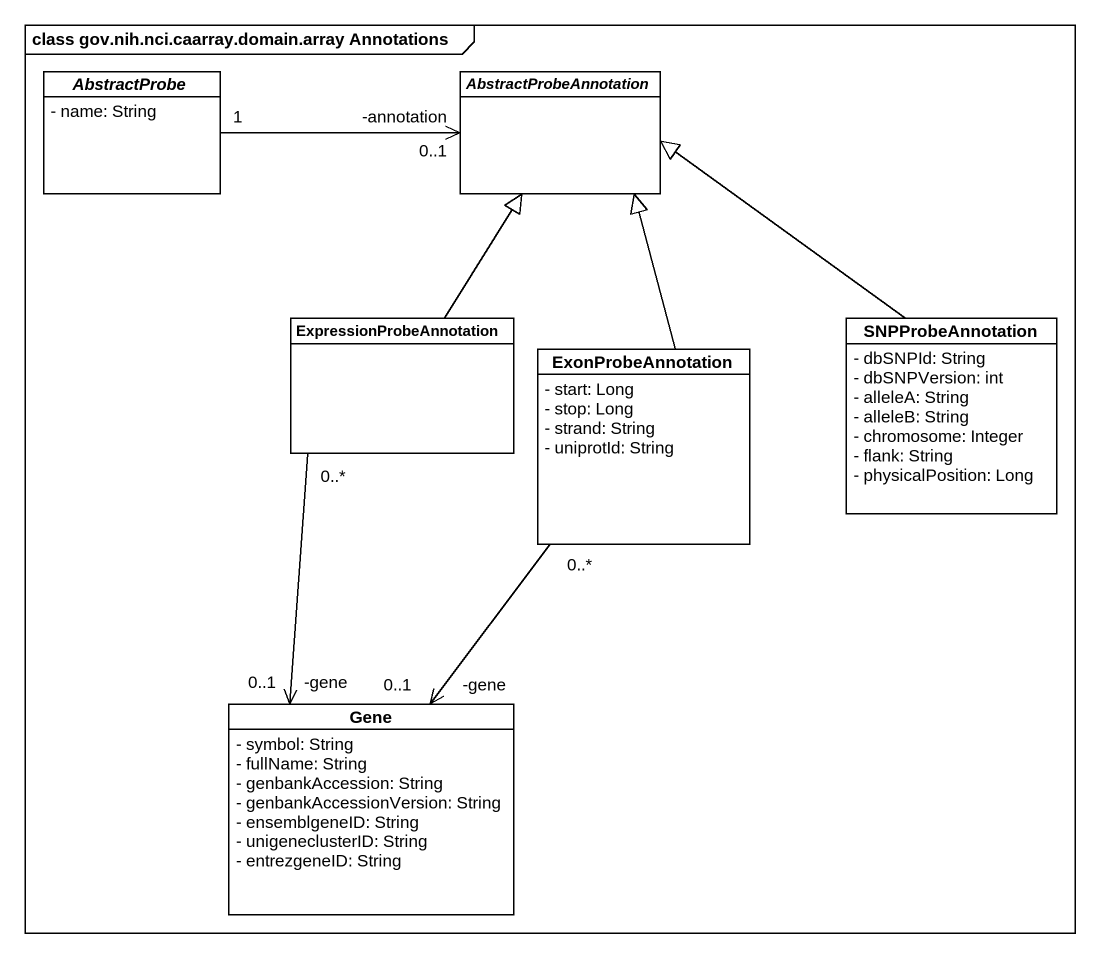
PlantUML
@startuml
mainframe class gov.nih.nci.caarray.domain.array Annotations
hide circle
hide empty members
skinparam classAttributeIconSize 0
abstract class AbstractProbe {
  - name: String
}
abstract class AbstractProbeAnnotation
class ExpressionProbeAnnotation
class ExonProbeAnnotation {
  - start: Long
  - stop: Long
  - strand: String
  - uniprotId: String
}
class SNPProbeAnnotation {
  - dbSNPId: String
  - dbSNPVersion: int
  - alleleA: String
  - alleleB: String
  - chromosome: Integer
  - flank: String
  - physicalPosition: Long
}
class Gene {
  - symbol: String
  - fullName: String
  - genbankAccession: String
  - genbankAccessionVersion: String
  - ensemblgeneID: String
  - unigeneclusterID: String
  - entrezgeneID: String
}
AbstractProbe "1" -right-> "-annotation\n0..1" AbstractProbeAnnotation
ExpressionProbeAnnotation -up-|> AbstractProbeAnnotation
ExpressionProbeAnnotation "0..*" --> "-gene\n0..1" Gene
ExonProbeAnnotation -up-|> AbstractProbeAnnotation
ExonProbeAnnotation "0..*" --> "-gene\n0..1" Gene
SNPProbeAnnotation -up-|> AbstractProbeAnnotation
@enduml
